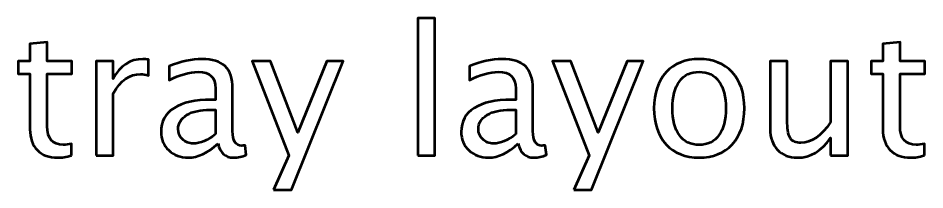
# Model space of a CAD drawing. Header units: centimetres. Extents: x -143 to 63, y -92 to 73.
# Drawn here: x -77.148 to -72.852, y -30.408 to -29.592 of the extents above; entities that cross this region are included whole.
import ezdxf

# ---------------------------------------------------------------- set-up
doc = ezdxf.new("R2010")
doc.units = ezdxf.units.CM
doc.header["$MEASUREMENT"] = 0
doc.layers.add('Layer 1', color=7, linetype='Continuous')

msp = doc.modelspace()

# ---------------------------------------------------------------- linework, layer by layer
at = {"layer": 'Layer 1', "color": 5, "lineweight": 53}
for points, knots in [([(-75.2545, -30.24469), (-75.2545, -30.24469), (-75.2545, -29.59191), (-75.2545, -29.59191), (-75.2545, -29.59191), (-75.2545, -29.59191), (-75.17322, -29.59191), (-75.17322, -29.59191), (-75.17322, -29.59191), (-75.17322, -29.59191), (-75.17322, -30.24469), (-75.17322, -30.24469), (-75.17322, -30.24469), (-75.17322, -30.24469), (-75.2545, -30.24469), (-75.2545, -30.24469)], [0, 0, 0, 0, 0.2, 0.2, 0.2, 0.2, 0.4, 0.4, 0.4, 0.4, 0.6, 0.6, 0.6, 0.6, 1, 1, 1, 1]), ([(-76.89464, -30.24455), (-76.91976, -30.25146), (-76.94163, -30.25485), (-76.96011, -30.25485), (-76.96011, -30.25485), (-77.0016, -30.25485), (-77.03392, -30.243), (-77.05706, -30.21929), (-77.05706, -30.21929), (-77.08034, -30.19558), (-77.09191, -30.1627), (-77.09191, -30.12051), (-77.09191, -30.12051), (-77.09191, -30.12051), (-77.09191, -29.85692), (-77.09191, -29.85692), (-77.09191, -29.85692), (-77.09191, -29.85692), (-77.14808, -29.85692), (-77.14808, -29.85692), (-77.14808, -29.85692), (-77.14808, -29.85692), (-77.14808, -29.79595), (-77.14808, -29.79595), (-77.14808, -29.79595), (-77.14808, -29.79595), (-77.09191, -29.79595), (-77.09191, -29.79595), (-77.09191, -29.79595), (-77.09191, -29.79595), (-77.09191, -29.71482), (-77.09191, -29.71482), (-77.09191, -29.71482), (-77.09191, -29.71482), (-77.01063, -29.70705), (-77.01063, -29.70705), (-77.01063, -29.70705), (-77.01063, -29.70705), (-77.01063, -29.79595), (-77.01063, -29.79595), (-77.01063, -29.79595), (-77.01063, -29.79595), (-76.89295, -29.79595), (-76.89295, -29.79595), (-76.89295, -29.79595), (-76.89295, -29.79595), (-76.89295, -29.85692), (-76.89295, -29.85692), (-76.89295, -29.85692), (-76.89295, -29.85692), (-77.01063, -29.85692), (-77.01063, -29.85692), (-77.01063, -29.85692), (-77.01063, -29.85692), (-77.01063, -30.10584), (-77.01063, -30.10584), (-77.01063, -30.10584), (-77.01063, -30.16454), (-76.98509, -30.19389), (-76.93415, -30.19389), (-76.93415, -30.19389), (-76.92328, -30.19389), (-76.91016, -30.19206), (-76.89464, -30.18853), (-76.89464, -30.18853), (-76.89464, -30.18853), (-76.89464, -30.24455), (-76.89464, -30.24455)], [0, 0, 0, 0, 0.0555556, 0.0555556, 0.0555556, 0.0555556, 0.1111111, 0.1111111, 0.1111111, 0.1111111, 0.1666667, 0.1666667, 0.1666667, 0.1666667, 0.2222222, 0.2222222, 0.2222222, 0.2222222, 0.2777778, 0.2777778, 0.2777778, 0.2777778, 0.3333333, 0.3333333, 0.3333333, 0.3333333, 0.3888889, 0.3888889, 0.3888889, 0.3888889, 0.4444444, 0.4444444, 0.4444444, 0.4444444, 0.5, 0.5, 0.5, 0.5, 0.5555556, 0.5555556, 0.5555556, 0.5555556, 0.6111111, 0.6111111, 0.6111111, 0.6111111, 0.6666667, 0.6666667, 0.6666667, 0.6666667, 0.7222222, 0.7222222, 0.7222222, 0.7222222, 0.7777778, 0.7777778, 0.7777778, 0.7777778, 0.8333333, 0.8333333, 0.8333333, 0.8333333, 0.8888889, 0.8888889, 0.8888889, 0.8888889, 1, 1, 1, 1]), ([(-72.85362, -30.24455), (-72.87874, -30.25146), (-72.90061, -30.25485), (-72.91909, -30.25485), (-72.91909, -30.25485), (-72.96058, -30.25485), (-72.9929, -30.243), (-73.01604, -30.21929), (-73.01604, -30.21929), (-73.03932, -30.19558), (-73.05089, -30.1627), (-73.05089, -30.12051), (-73.05089, -30.12051), (-73.05089, -30.12051), (-73.05089, -29.85692), (-73.05089, -29.85692), (-73.05089, -29.85692), (-73.05089, -29.85692), (-73.10706, -29.85692), (-73.10706, -29.85692), (-73.10706, -29.85692), (-73.10706, -29.85692), (-73.10706, -29.79595), (-73.10706, -29.79595), (-73.10706, -29.79595), (-73.10706, -29.79595), (-73.05089, -29.79595), (-73.05089, -29.79595), (-73.05089, -29.79595), (-73.05089, -29.79595), (-73.05089, -29.71482), (-73.05089, -29.71482), (-73.05089, -29.71482), (-73.05089, -29.71482), (-72.96961, -29.70705), (-72.96961, -29.70705), (-72.96961, -29.70705), (-72.96961, -29.70705), (-72.96961, -29.79595), (-72.96961, -29.79595), (-72.96961, -29.79595), (-72.96961, -29.79595), (-72.85193, -29.79595), (-72.85193, -29.79595), (-72.85193, -29.79595), (-72.85193, -29.79595), (-72.85193, -29.85692), (-72.85193, -29.85692), (-72.85193, -29.85692), (-72.85193, -29.85692), (-72.96961, -29.85692), (-72.96961, -29.85692), (-72.96961, -29.85692), (-72.96961, -29.85692), (-72.96961, -30.10584), (-72.96961, -30.10584), (-72.96961, -30.10584), (-72.96961, -30.16454), (-72.94407, -30.19389), (-72.89313, -30.19389), (-72.89313, -30.19389), (-72.88226, -30.19389), (-72.86914, -30.19206), (-72.85362, -30.18853), (-72.85362, -30.18853), (-72.85362, -30.18853), (-72.85362, -30.24455), (-72.85362, -30.24455)], [0, 0, 0, 0, 0.0555556, 0.0555556, 0.0555556, 0.0555556, 0.1111111, 0.1111111, 0.1111111, 0.1111111, 0.1666667, 0.1666667, 0.1666667, 0.1666667, 0.2222222, 0.2222222, 0.2222222, 0.2222222, 0.2777778, 0.2777778, 0.2777778, 0.2777778, 0.3333333, 0.3333333, 0.3333333, 0.3333333, 0.3888889, 0.3888889, 0.3888889, 0.3888889, 0.4444444, 0.4444444, 0.4444444, 0.4444444, 0.5, 0.5, 0.5, 0.5, 0.5555556, 0.5555556, 0.5555556, 0.5555556, 0.6111111, 0.6111111, 0.6111111, 0.6111111, 0.6666667, 0.6666667, 0.6666667, 0.6666667, 0.7222222, 0.7222222, 0.7222222, 0.7222222, 0.7777778, 0.7777778, 0.7777778, 0.7777778, 0.8333333, 0.8333333, 0.8333333, 0.8333333, 0.8888889, 0.8888889, 0.8888889, 0.8888889, 1, 1, 1, 1]), ([(-76.77865, -30.24469), (-76.77865, -30.24469), (-76.77865, -29.79595), (-76.77865, -29.79595), (-76.77865, -29.79595), (-76.77865, -29.79595), (-76.69737, -29.79595), (-76.69737, -29.79595), (-76.69737, -29.79595), (-76.69737, -29.79595), (-76.69737, -29.88076), (-76.69737, -29.88076), (-76.69737, -29.88076), (-76.66505, -29.81797), (-76.61821, -29.78664), (-76.55668, -29.78664), (-76.55668, -29.78664), (-76.54836, -29.78664), (-76.53961, -29.78735), (-76.53058, -29.78876), (-76.53058, -29.78876), (-76.53058, -29.78876), (-76.53058, -29.86482), (-76.53058, -29.86482), (-76.53058, -29.86482), (-76.54469, -29.86016), (-76.5571, -29.85776), (-76.56783, -29.85776), (-76.56783, -29.85776), (-76.61948, -29.85776), (-76.66266, -29.88824), (-76.69737, -29.94934), (-76.69737, -29.94934), (-76.69737, -29.94934), (-76.69737, -30.24469), (-76.69737, -30.24469), (-76.69737, -30.24469), (-76.69737, -30.24469), (-76.77865, -30.24469), (-76.77865, -30.24469)], [0, 0, 0, 0, 0.0909091, 0.0909091, 0.0909091, 0.0909091, 0.1818182, 0.1818182, 0.1818182, 0.1818182, 0.2727273, 0.2727273, 0.2727273, 0.2727273, 0.3636364, 0.3636364, 0.3636364, 0.3636364, 0.4545455, 0.4545455, 0.4545455, 0.4545455, 0.5454545, 0.5454545, 0.5454545, 0.5454545, 0.6363636, 0.6363636, 0.6363636, 0.6363636, 0.7272727, 0.7272727, 0.7272727, 0.7272727, 0.8181818, 0.8181818, 0.8181818, 0.8181818, 1, 1, 1, 1]), ([(-76.20094, -30.18754), (-76.24976, -30.23241), (-76.29675, -30.25485), (-76.34191, -30.25485), (-76.34191, -30.25485), (-76.37902, -30.25485), (-76.40992, -30.24328), (-76.43434, -30.22), (-76.43434, -30.22), (-76.45889, -30.19671), (-76.47117, -30.16736), (-76.47117, -30.13194), (-76.47117, -30.13194), (-76.47117, -30.08298), (-76.45056, -30.0453), (-76.40936, -30.01905), (-76.40936, -30.01905), (-76.36815, -29.99281), (-76.30903, -29.97968), (-76.23198, -29.97968), (-76.23198, -29.97968), (-76.23198, -29.97968), (-76.21293, -29.97968), (-76.21293, -29.97968), (-76.21293, -29.97968), (-76.21293, -29.97968), (-76.21293, -29.92564), (-76.21293, -29.92564), (-76.21293, -29.92564), (-76.21293, -29.87357), (-76.24003, -29.8476), (-76.29435, -29.8476), (-76.29435, -29.8476), (-76.3364, -29.8476), (-76.38241, -29.86087), (-76.43222, -29.8874), (-76.43222, -29.8874), (-76.43222, -29.8874), (-76.43222, -29.82051), (-76.43222, -29.82051), (-76.43222, -29.82051), (-76.37747, -29.79793), (-76.32582, -29.78664), (-76.27742, -29.78664), (-76.27742, -29.78664), (-76.22761, -29.78664), (-76.19078, -29.79793), (-76.16721, -29.82065), (-76.16721, -29.82065), (-76.14351, -29.84337), (-76.13165, -29.87836), (-76.13165, -29.92564), (-76.13165, -29.92564), (-76.13165, -29.92564), (-76.13165, -30.12841), (-76.13165, -30.12841), (-76.13165, -30.12841), (-76.13165, -30.17484), (-76.1174, -30.19812), (-76.08875, -30.19812), (-76.08875, -30.19812), (-76.08523, -30.19812), (-76.08, -30.19756), (-76.07309, -30.19643), (-76.07309, -30.19643), (-76.07309, -30.19643), (-76.0673, -30.24159), (-76.0673, -30.24159), (-76.0673, -30.24159), (-76.08579, -30.25048), (-76.10611, -30.25485), (-76.12841, -30.25485), (-76.12841, -30.25485), (-76.16637, -30.25485), (-76.1905, -30.23241), (-76.20094, -30.18754)], [0, 0, 0, 0, 0.05, 0.05, 0.05, 0.05, 0.1, 0.1, 0.1, 0.1, 0.15, 0.15, 0.15, 0.15, 0.2, 0.2, 0.2, 0.2, 0.25, 0.25, 0.25, 0.25, 0.3, 0.3, 0.3, 0.3, 0.35, 0.35, 0.35, 0.35, 0.4, 0.4, 0.4, 0.4, 0.45, 0.45, 0.45, 0.45, 0.5, 0.5, 0.5, 0.5, 0.55, 0.55, 0.55, 0.55, 0.6, 0.6, 0.6, 0.6, 0.65, 0.65, 0.65, 0.65, 0.7, 0.7, 0.7, 0.7, 0.75, 0.75, 0.75, 0.75, 0.8, 0.8, 0.8, 0.8, 0.85, 0.85, 0.85, 0.85, 0.9, 0.9, 0.9, 0.9, 1, 1, 1, 1]), ([(-75.93819, -30.4081), (-75.93819, -30.4081), (-75.86538, -30.24525), (-75.86538, -30.24525), (-75.86538, -30.24525), (-75.86538, -30.24525), (-76.03923, -29.79595), (-76.03923, -29.79595), (-76.03923, -29.79595), (-76.03923, -29.79595), (-75.95202, -29.79595), (-75.95202, -29.79595), (-75.95202, -29.79595), (-75.95202, -29.79595), (-75.82276, -30.13575), (-75.82276, -30.13575), (-75.82276, -30.13575), (-75.82276, -30.13575), (-75.6849, -29.79595), (-75.6849, -29.79595), (-75.6849, -29.79595), (-75.6849, -29.79595), (-75.60827, -29.79595), (-75.60827, -29.79595), (-75.60827, -29.79595), (-75.60827, -29.79595), (-75.85352, -30.4081), (-75.85352, -30.4081), (-75.85352, -30.4081), (-75.85352, -30.4081), (-75.93819, -30.4081), (-75.93819, -30.4081)], [0, 0, 0, 0, 0.1111111, 0.1111111, 0.1111111, 0.1111111, 0.2222222, 0.2222222, 0.2222222, 0.2222222, 0.3333333, 0.3333333, 0.3333333, 0.3333333, 0.4444444, 0.4444444, 0.4444444, 0.4444444, 0.5555556, 0.5555556, 0.5555556, 0.5555556, 0.6666667, 0.6666667, 0.6666667, 0.6666667, 0.7777778, 0.7777778, 0.7777778, 0.7777778, 1, 1, 1, 1]), ([(-74.77853, -30.18754), (-74.82735, -30.23241), (-74.87434, -30.25485), (-74.9195, -30.25485), (-74.9195, -30.25485), (-74.95661, -30.25485), (-74.98751, -30.24328), (-75.01193, -30.22), (-75.01193, -30.22), (-75.03648, -30.19671), (-75.04876, -30.16736), (-75.04876, -30.13194), (-75.04876, -30.13194), (-75.04876, -30.08298), (-75.02815, -30.0453), (-74.98695, -30.01905), (-74.98695, -30.01905), (-74.94574, -29.99281), (-74.88662, -29.97968), (-74.80957, -29.97968), (-74.80957, -29.97968), (-74.80957, -29.97968), (-74.79052, -29.97968), (-74.79052, -29.97968), (-74.79052, -29.97968), (-74.79052, -29.97968), (-74.79052, -29.92564), (-74.79052, -29.92564), (-74.79052, -29.92564), (-74.79052, -29.87357), (-74.81762, -29.8476), (-74.87194, -29.8476), (-74.87194, -29.8476), (-74.91399, -29.8476), (-74.96, -29.86087), (-75.00981, -29.8874), (-75.00981, -29.8874), (-75.00981, -29.8874), (-75.00981, -29.82051), (-75.00981, -29.82051), (-75.00981, -29.82051), (-74.95506, -29.79793), (-74.90341, -29.78664), (-74.85501, -29.78664), (-74.85501, -29.78664), (-74.8052, -29.78664), (-74.76837, -29.79793), (-74.7448, -29.82065), (-74.7448, -29.82065), (-74.7211, -29.84337), (-74.70924, -29.87836), (-74.70924, -29.92564), (-74.70924, -29.92564), (-74.70924, -29.92564), (-74.70924, -30.12841), (-74.70924, -30.12841), (-74.70924, -30.12841), (-74.70924, -30.17484), (-74.69499, -30.19812), (-74.66634, -30.19812), (-74.66634, -30.19812), (-74.66282, -30.19812), (-74.65759, -30.19756), (-74.65068, -30.19643), (-74.65068, -30.19643), (-74.65068, -30.19643), (-74.64489, -30.24159), (-74.64489, -30.24159), (-74.64489, -30.24159), (-74.66338, -30.25048), (-74.6837, -30.25485), (-74.706, -30.25485), (-74.706, -30.25485), (-74.74396, -30.25485), (-74.76809, -30.23241), (-74.77853, -30.18754)], [0, 0, 0, 0, 0.05, 0.05, 0.05, 0.05, 0.1, 0.1, 0.1, 0.1, 0.15, 0.15, 0.15, 0.15, 0.2, 0.2, 0.2, 0.2, 0.25, 0.25, 0.25, 0.25, 0.3, 0.3, 0.3, 0.3, 0.35, 0.35, 0.35, 0.35, 0.4, 0.4, 0.4, 0.4, 0.45, 0.45, 0.45, 0.45, 0.5, 0.5, 0.5, 0.5, 0.55, 0.55, 0.55, 0.55, 0.6, 0.6, 0.6, 0.6, 0.65, 0.65, 0.65, 0.65, 0.7, 0.7, 0.7, 0.7, 0.75, 0.75, 0.75, 0.75, 0.8, 0.8, 0.8, 0.8, 0.85, 0.85, 0.85, 0.85, 0.9, 0.9, 0.9, 0.9, 1, 1, 1, 1]), ([(-74.51578, -30.4081), (-74.51578, -30.4081), (-74.44297, -30.24525), (-74.44297, -30.24525), (-74.44297, -30.24525), (-74.44297, -30.24525), (-74.61682, -29.79595), (-74.61682, -29.79595), (-74.61682, -29.79595), (-74.61682, -29.79595), (-74.52961, -29.79595), (-74.52961, -29.79595), (-74.52961, -29.79595), (-74.52961, -29.79595), (-74.40035, -30.13575), (-74.40035, -30.13575), (-74.40035, -30.13575), (-74.40035, -30.13575), (-74.26249, -29.79595), (-74.26249, -29.79595), (-74.26249, -29.79595), (-74.26249, -29.79595), (-74.18586, -29.79595), (-74.18586, -29.79595), (-74.18586, -29.79595), (-74.18586, -29.79595), (-74.43111, -30.4081), (-74.43111, -30.4081), (-74.43111, -30.4081), (-74.43111, -30.4081), (-74.51578, -30.4081), (-74.51578, -30.4081)], [0, 0, 0, 0, 0.1111111, 0.1111111, 0.1111111, 0.1111111, 0.2222222, 0.2222222, 0.2222222, 0.2222222, 0.3333333, 0.3333333, 0.3333333, 0.3333333, 0.4444444, 0.4444444, 0.4444444, 0.4444444, 0.5555556, 0.5555556, 0.5555556, 0.5555556, 0.6666667, 0.6666667, 0.6666667, 0.6666667, 0.7777778, 0.7777778, 0.7777778, 0.7777778, 1, 1, 1, 1]), ([(-73.92127, -30.25485), (-73.98717, -30.25485), (-74.03938, -30.23382), (-74.07777, -30.19177), (-74.07777, -30.19177), (-74.11629, -30.14972), (-74.13548, -30.09257), (-74.13548, -30.02046), (-74.13548, -30.02046), (-74.13548, -29.9485), (-74.11629, -29.89149), (-74.07777, -29.84958), (-74.07777, -29.84958), (-74.03938, -29.80767), (-73.98717, -29.78664), (-73.92127, -29.78664), (-73.92127, -29.78664), (-73.85537, -29.78664), (-73.80316, -29.80767), (-73.76478, -29.84958), (-73.76478, -29.84958), (-73.72626, -29.89149), (-73.70706, -29.9485), (-73.70706, -30.02046), (-73.70706, -30.02046), (-73.70706, -30.09257), (-73.72626, -30.14972), (-73.76478, -30.19177), (-73.76478, -30.19177), (-73.80316, -30.23382), (-73.85537, -30.25485), (-73.92127, -30.25485)], [0, 0, 0, 0, 0.1111111, 0.1111111, 0.1111111, 0.1111111, 0.2222222, 0.2222222, 0.2222222, 0.2222222, 0.3333333, 0.3333333, 0.3333333, 0.3333333, 0.4444444, 0.4444444, 0.4444444, 0.4444444, 0.5555556, 0.5555556, 0.5555556, 0.5555556, 0.6666667, 0.6666667, 0.6666667, 0.6666667, 0.7777778, 0.7777778, 0.7777778, 0.7777778, 1, 1, 1, 1]), ([(-73.29869, -30.24469), (-73.29869, -30.24469), (-73.29869, -30.16031), (-73.29869, -30.16031), (-73.29869, -30.16031), (-73.34201, -30.22338), (-73.39464, -30.25485), (-73.45645, -30.25485), (-73.45645, -30.25485), (-73.49568, -30.25485), (-73.52686, -30.24257), (-73.55001, -30.21788), (-73.55001, -30.21788), (-73.57329, -30.19318), (-73.58486, -30.16002), (-73.58486, -30.11811), (-73.58486, -30.11811), (-73.58486, -30.11811), (-73.58486, -29.79595), (-73.58486, -29.79595), (-73.58486, -29.79595), (-73.58486, -29.79595), (-73.50358, -29.79595), (-73.50358, -29.79595), (-73.50358, -29.79595), (-73.50358, -29.79595), (-73.50358, -30.09158), (-73.50358, -30.09158), (-73.50358, -30.09158), (-73.50358, -30.12531), (-73.49864, -30.14916), (-73.4889, -30.16327), (-73.4889, -30.16327), (-73.47903, -30.17752), (-73.46266, -30.18458), (-73.43966, -30.18458), (-73.43966, -30.18458), (-73.38998, -30.18458), (-73.34285, -30.15198), (-73.29869, -30.08664), (-73.29869, -30.08664), (-73.29869, -30.08664), (-73.29869, -29.79595), (-73.29869, -29.79595), (-73.29869, -29.79595), (-73.29869, -29.79595), (-73.2174, -29.79595), (-73.2174, -29.79595), (-73.2174, -29.79595), (-73.2174, -29.79595), (-73.2174, -30.24469), (-73.2174, -30.24469), (-73.2174, -30.24469), (-73.2174, -30.24469), (-73.29869, -30.24469), (-73.29869, -30.24469)], [0, 0, 0, 0, 0.0666667, 0.0666667, 0.0666667, 0.0666667, 0.1333333, 0.1333333, 0.1333333, 0.1333333, 0.2, 0.2, 0.2, 0.2, 0.2666667, 0.2666667, 0.2666667, 0.2666667, 0.3333333, 0.3333333, 0.3333333, 0.3333333, 0.4, 0.4, 0.4, 0.4, 0.4666667, 0.4666667, 0.4666667, 0.4666667, 0.5333333, 0.5333333, 0.5333333, 0.5333333, 0.6, 0.6, 0.6, 0.6, 0.6666667, 0.6666667, 0.6666667, 0.6666667, 0.7333333, 0.7333333, 0.7333333, 0.7333333, 0.8, 0.8, 0.8, 0.8, 0.8666667, 0.8666667, 0.8666667, 0.8666667, 1, 1, 1, 1]), ([(-73.92141, -30.19389), (-73.8812, -30.19389), (-73.84987, -30.17879), (-73.82757, -30.14845), (-73.82757, -30.14845), (-73.80542, -30.11825), (-73.79427, -30.0755), (-73.79427, -30.02046), (-73.79427, -30.02046), (-73.79427, -29.96557), (-73.80542, -29.92296), (-73.82757, -29.89276), (-73.82757, -29.89276), (-73.84987, -29.8627), (-73.8812, -29.8476), (-73.92141, -29.8476), (-73.92141, -29.8476), (-73.96177, -29.8476), (-73.9931, -29.8627), (-74.01511, -29.89276), (-74.01511, -29.89276), (-74.03727, -29.92296), (-74.04827, -29.96557), (-74.04827, -30.02046), (-74.04827, -30.02046), (-74.04827, -30.0755), (-74.03727, -30.11825), (-74.01511, -30.14845), (-74.01511, -30.14845), (-73.9931, -30.17879), (-73.96177, -30.19389), (-73.92141, -30.19389)], [0, 0, 0, 0, 0.1111111, 0.1111111, 0.1111111, 0.1111111, 0.2222222, 0.2222222, 0.2222222, 0.2222222, 0.3333333, 0.3333333, 0.3333333, 0.3333333, 0.4444444, 0.4444444, 0.4444444, 0.4444444, 0.5555556, 0.5555556, 0.5555556, 0.5555556, 0.6666667, 0.6666667, 0.6666667, 0.6666667, 0.7777778, 0.7777778, 0.7777778, 0.7777778, 1, 1, 1, 1]), ([(-76.21293, -30.14323), (-76.21293, -30.14323), (-76.21293, -30.02794), (-76.21293, -30.02794), (-76.21293, -30.02794), (-76.21293, -30.02794), (-76.23904, -30.0271), (-76.23904, -30.0271), (-76.23904, -30.0271), (-76.28419, -30.0271), (-76.3206, -30.03542), (-76.3484, -30.05207), (-76.3484, -30.05207), (-76.37606, -30.06886), (-76.38989, -30.09102), (-76.38989, -30.11868), (-76.38989, -30.11868), (-76.38989, -30.13801), (-76.38297, -30.15438), (-76.36928, -30.16778), (-76.36928, -30.16778), (-76.35545, -30.18119), (-76.33866, -30.18796), (-76.31877, -30.18796), (-76.31877, -30.18796), (-76.2849, -30.18796), (-76.24962, -30.17301), (-76.21293, -30.14323)], [0, 0, 0, 0, 0.125, 0.125, 0.125, 0.125, 0.25, 0.25, 0.25, 0.25, 0.375, 0.375, 0.375, 0.375, 0.5, 0.5, 0.5, 0.5, 0.625, 0.625, 0.625, 0.625, 0.75, 0.75, 0.75, 0.75, 1, 1, 1, 1]), ([(-74.79052, -30.14323), (-74.79052, -30.14323), (-74.79052, -30.02794), (-74.79052, -30.02794), (-74.79052, -30.02794), (-74.79052, -30.02794), (-74.81663, -30.0271), (-74.81663, -30.0271), (-74.81663, -30.0271), (-74.86178, -30.0271), (-74.89819, -30.03542), (-74.92599, -30.05207), (-74.92599, -30.05207), (-74.95365, -30.06886), (-74.96748, -30.09102), (-74.96748, -30.11868), (-74.96748, -30.11868), (-74.96748, -30.13801), (-74.96056, -30.15438), (-74.94687, -30.16778), (-74.94687, -30.16778), (-74.93304, -30.18119), (-74.91625, -30.18796), (-74.89636, -30.18796), (-74.89636, -30.18796), (-74.86249, -30.18796), (-74.82721, -30.17301), (-74.79052, -30.14323)], [0, 0, 0, 0, 0.125, 0.125, 0.125, 0.125, 0.25, 0.25, 0.25, 0.25, 0.375, 0.375, 0.375, 0.375, 0.5, 0.5, 0.5, 0.5, 0.625, 0.625, 0.625, 0.625, 0.75, 0.75, 0.75, 0.75, 1, 1, 1, 1])]:
    msp.add_open_spline(points, degree=3, knots=knots, dxfattribs=at)

doc.saveas('drawing.dxf')
